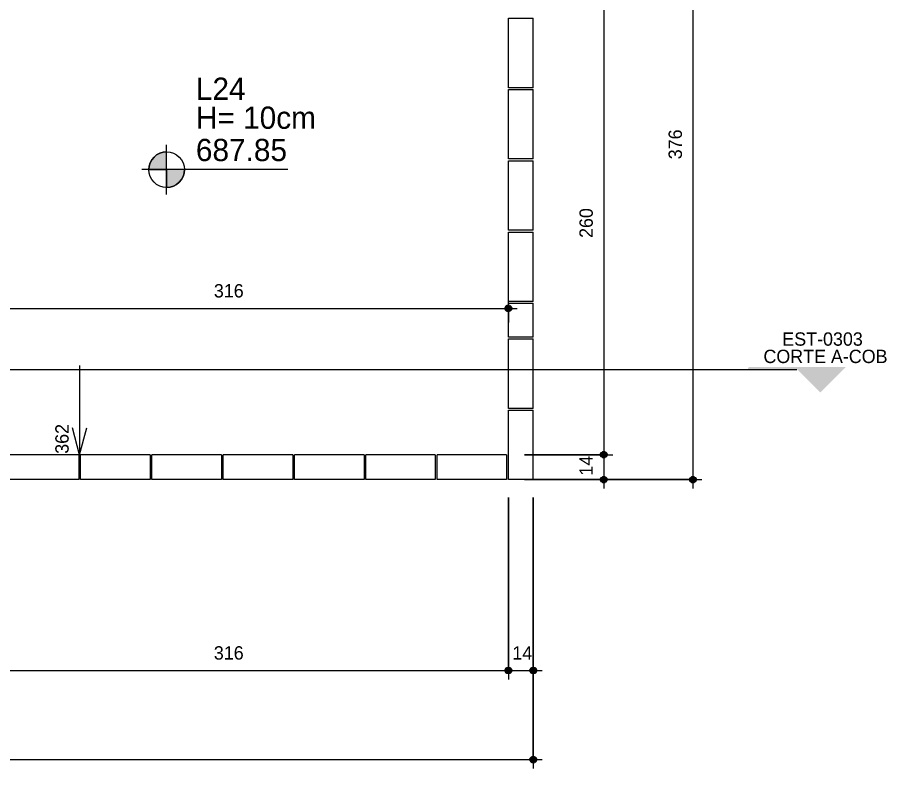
# Model space of a CAD drawing. Header units: centimetres. Extents: x 170 to 15941, y -2277 to 8860.
# Drawn here: x 8040 to 8527.8, y -674.8 to -250.3 of the extents above; entities that cross this region are included whole.
import ezdxf

# ---------------------------------------------------------------- set-up
doc = ezdxf.new("R2010")
doc.units = ezdxf.units.CM
doc.layers.add('A-ANNO-DIMS-1', color=1, linetype='Continuous', lineweight=9, true_color=0xff0000)
doc.layers.add('A-DETL-GENF-3', color=251, linetype='Continuous', lineweight=9, true_color=0x515151)
for name, color, linetype, lineweight in [('A-ANNO-DIMS-50', 7, 'Continuous', 9), ('A-DETL-THIN', 7, 'Continuous', 9), ('G-ANNO-SYMB', 7, 'Continuous', 9), ('G-ANNO-SYMB-1', 7, 'Continuous', 18), ('G-ANNO-TEXT', 7, 'Continuous', 9), ('S-BEAM', 7, 'Continuous', 9), ('S-BEAM-1', 7, 'Continuous', 13)]:
    doc.layers.add(name, color=color, linetype=linetype, lineweight=lineweight)
doc.styles.add('Bahnschrift_2', font='', dxfattribs={"height": 12.5})
doc.styles.add('Bahnschrift_7', font='', dxfattribs={"height": 7.499999999999999})
doc.styles.get('Bahnschrift_2').set_extended_font_data('Bahnschrift')
doc.styles.get('Bahnschrift_7').set_extended_font_data('Bahnschrift')
doc.dimstyles.new('COTA_ACUMULADA_1', dxfattribs={"dimscale": 30.48, "dimtxt": 8.331330466191718, "dimasz": 0.0492125984251968, "dimexe": 0, "dimexo": 0.0625, "dimgap": 0.1312335958005249, "dimtad": 0, "dimjust": 2, "dimdec": 0, "dimzin": 0, "dimdsep": 46, "dimtxsty": 'Bahnschrift_7', "dimblk1": 'NONE', "dimblk2": 'OPEN30', "dimsah": 1, "dimcen": 0.09, "dimse1": 1, "dimsd1": 1, "dimazin": 0, "dimtfac": 1, "dimtdec": 4, "dimtix": 1, "dimtmove": 2, "dimatfit": 3, "dimfxl": 0, "dimfxlon": 1, "dimtvp": 1, "dimtolj": 1, "dimtzin": 0, "dimarcsym": 2})
doc.dimstyles.new('COTA_LINEAR', dxfattribs={"dimscale": 30.48, "dimtxt": 8.331330466191718, "dimasz": 0.3937007874015748, "dimexe": 0.1640419947506562, "dimexo": 0.3280840109072179, "dimgap": 0.1312335958005249, "dimtad": 1, "dimdec": 0, "dimzin": 0, "dimdsep": 46, "dimtxsty": 'Bahnschrift_7', "dimblk1": 'DOTSMALL', "dimblk2": 'DOTSMALL', "dimsah": 1, "dimcen": 0.09, "dimdle": 0.1640419947506562, "dimazin": 0, "dimtfac": 1, "dimtdec": 4, "dimtix": 1, "dimtmove": 0, "dimatfit": 3, "dimfxl": 1, "dimtvp": 1, "dimtolj": 1, "dimtzin": 0, "dimarcsym": 2})

# ---------------------------------------------------------------- blocks, each defined once
blk = doc.blocks.new('LEONE - BLOCO CANALETA 14X39X2 - LEONE - BLOCO CANALETA 14X39X19-V2-FORMA DA COBERTURA')
at = {"layer": 'S-BEAM-1'}
for p, q in [((-19.49999999999995, 6.99999999999995), (19.5, 7.000000000000075)), ((-19.49999999999995, -7.000000000000001), (-19.49999999999995, 6.999999999999951)), ((19.5, 7.000000000000076), (19.5, -6.999999999999875)), ((-19.49999999999995, -7.000000000000001), (19.5, -6.999999999999875))]:
    blk.add_line(p, q, dxfattribs=at)
blk = doc.blocks.new('LEONE - BLOCO CANALETA 14X19X19 - LEONE - BLOCO CANALETA 14X19X19-3028554-FORMA DA COBERTURA')
at = {"layer": 'S-BEAM-1'}
for p, q in [((-9.499999999999952, 6.999999999999982), (9.499999999999979, 7.000000000000044)), ((-9.499999999999952, -6.999999999999968), (-9.499999999999952, 6.999999999999983)), ((9.499999999999979, 7.000000000000043), (9.499999999999979, -6.999999999999907)), ((-9.499999999999952, -6.999999999999969), (9.499999999999979, -6.999999999999907))]:
    blk.add_line(p, q, dxfattribs=at)
blk = doc.blocks.new('DIMBLOCK51-FORMA DA COBERTURA')
at = {"layer": 'A-ANNO-DIMS-50', "lineweight": 35, "true_color": 0xff0000}
h = blk.add_hatch(color=1, dxfattribs=at)
edge = h.paths.add_edge_path()
edge.add_arc((7999.521378999501, -616.939643241136), 1.5, 0, 360)
h = blk.add_hatch(color=1, dxfattribs=at)
edge = h.paths.add_edge_path()
edge.add_arc((8315.521378999734, -616.939643241136), 1.500000000000227, 0, 360)
at = {"layer": 'A-ANNO-DIMS-50', "color": 1, "true_color": 0xff0000}
for p, q in [((7999.521378999501, -504.7564347500853), (7999.521378999501, -621.9396432411359)), ((7999.521378999501, -616.939643241136), (7999.521378999501, -504.7564347500853)), ((8315.521378999734, -519.7564347500859), (8315.521378999734, -621.9396432411359)), ((8315.521378999734, -616.939643241136), (8315.521378999734, -519.7564347500859)), ((7999.521378999501, -616.939643241136), (8315.521378999734, -616.939643241136))]:
    blk.add_line(p, q, dxfattribs=at)
at = {"layer": 'A-ANNO-DIMS-50', "color": 1, "lineweight": 35, "true_color": 0xff0000}
for centre, radius in [((7999.521378999501, -616.939643241136), 1.5), ((8315.521378999734, -616.939643241136), 1.500000000000227)]:
    blk.add_circle(centre, radius, dxfattribs=at)
at = {"layer": 'A-ANNO-DIMS-50', "color": 0, "insert": (8150.263022911648, -603.2936944846928), "char_height": 7.499999999999999, "width": 17.42005461112814, "attachment_point": 1, "line_spacing_factor": 1.009858238326269, "style": 'Bahnschrift_7'}
blk.add_mtext('316', dxfattribs=at)
blk = doc.blocks.new('_DotSmall')
at = {"color": 0, "linetype": 'ByBlock', "const_width": 0.5}
blk.add_lwpolyline([(-0.0625, 0, 1), (0.0625, 0, 1)], format="xyb", close=True, dxfattribs=at)
blk = doc.blocks.new('DIMBLOCK52-FORMA DA COBERTURA')
at = {"layer": 'A-ANNO-DIMS-50', "lineweight": 35, "true_color": 0xff0000}
h = blk.add_hatch(color=1, dxfattribs=at)
edge = h.paths.add_edge_path()
edge.add_arc((8315.521378999734, -616.939643241136), 1.500000000000227, 0, 360)
h = blk.add_hatch(color=1, dxfattribs=at)
edge = h.paths.add_edge_path()
edge.add_arc((8329.521378999734, -616.939643241136), 1.5, 0, 360)
at = {"layer": 'A-ANNO-DIMS-50', "color": 1, "true_color": 0xff0000}
for p, q in [((8315.521378999734, -519.7564347500859), (8315.521378999734, -621.9396432411359)), ((8315.521378999734, -616.939643241136), (8315.521378999734, -519.7564347500859)), ((8329.521378999734, -519.7564347500859), (8329.521378999734, -621.9396432411359)), ((8329.521378999734, -616.939643241136), (8329.521378999734, -519.7564347500859)), ((8315.521378999734, -616.939643241136), (8334.521378999734, -616.939643241136))]:
    blk.add_line(p, q, dxfattribs=at)
at = {"layer": 'A-ANNO-DIMS-50', "color": 1, "lineweight": 35, "true_color": 0xff0000}
for centre, radius in [((8315.521378999734, -616.939643241136), 1.500000000000227), ((8329.521378999734, -616.939643241136), 1.5)]:
    blk.add_circle(centre, radius, dxfattribs=at)
at = {"layer": 'A-ANNO-DIMS-50', "color": 0, "insert": (8317.78766850758, -603.2936944846928), "char_height": 7.499999999999999, "width": 11.36090518117052, "attachment_point": 1, "line_spacing_factor": 1.009858238326269, "style": 'Bahnschrift_7'}
blk.add_mtext('14', dxfattribs=at)
blk = doc.blocks.new('DIMBLOCK55-FORMA DA COBERTURA')
at = {"layer": 'A-ANNO-DIMS-50', "lineweight": 35, "true_color": 0xff0000}
h = blk.add_hatch(color=1, dxfattribs=at)
edge = h.paths.add_edge_path()
edge.add_arc((7504.521378999731, -666.939643241136), 1.5, 0, 360)
h = blk.add_hatch(color=1, dxfattribs=at)
edge = h.paths.add_edge_path()
edge.add_arc((8329.521378999734, -666.939643241136), 1.5, 0, 360)
at = {"layer": 'A-ANNO-DIMS-50', "color": 1, "true_color": 0xff0000}
for p, q in [((8329.521378999734, -519.7564347500859), (8329.521378999734, -671.9396432411359)), ((8329.521378999734, -666.939643241136), (8329.521378999734, -519.7564347500859)), ((7504.521378999731, -674.8183235500308), (7504.521378999731, -661.939643241136)), ((7504.521378999731, -666.939643241136), (8334.521378999734, -666.939643241136)), ((7504.521378999731, -666.939643241136), (7504.521378999731, -674.8183235500309))]:
    blk.add_line(p, q, dxfattribs=at)
at = {"layer": 'A-ANNO-DIMS-50', "color": 1, "lineweight": 35, "true_color": 0xff0000}
for centre in [(7504.521378999731, -666.939643241136), (8329.521378999734, -666.939643241136)]:
    blk.add_circle(centre, 1.5, dxfattribs=at)
at = {"layer": 'A-ANNO-DIMS-50', "color": 0, "insert": (7908.500700113855, -653.2936944846928), "char_height": 7.499999999999999, "width": 20.44962932610694, "attachment_point": 1, "line_spacing_factor": 1.009858238326269, "style": 'Bahnschrift_7'}
blk.add_mtext('825', dxfattribs=at)
blk = doc.blocks.new('DIMBLOCK69-FORMA DA COBERTURA')
at = {"layer": 'A-ANNO-DIMS-50', "lineweight": 35, "true_color": 0xff0000}
h = blk.add_hatch(color=1, dxfattribs=at)
edge = h.paths.add_edge_path()
edge.add_arc((8369.068576744983, -235.7564341311088), 1.5, 0, 360)
h = blk.add_hatch(color=1, dxfattribs=at)
edge = h.paths.add_edge_path()
edge.add_arc((8369.068576744983, -495.7564340976415), 1.5, 0, 360)
at = {"layer": 'A-ANNO-DIMS-50', "color": 1, "true_color": 0xff0000}
for p, q in [((8325.52137965219, -235.7564341311089), (8374.068576744983, -235.7564341311088)), ((8369.068576744983, -235.7564341311088), (8325.521379652188, -235.7564341311089)), ((8369.068576744983, -235.7564341311088), (8369.068576744983, -495.7564340976415)), ((8324.521379652184, -495.7564340976415), (8374.068576744983, -495.7564340976415)), ((8369.068576744983, -495.7564340976414), (8324.521379652184, -495.7564340976415))]:
    blk.add_line(p, q, dxfattribs=at)
at = {"layer": 'A-ANNO-DIMS-50', "color": 1, "lineweight": 35, "true_color": 0xff0000}
for centre in [(8369.068576744983, -235.7564341311088), (8369.068576744983, -495.7564340976415)]:
    blk.add_circle(centre, 1.5, dxfattribs=at)
at = {"layer": 'A-ANNO-DIMS-50', "color": 0, "insert": (8355.42262798854, -374.0877645805668), "char_height": 7.499999999999999, "width": 19.99519311886012, "attachment_point": 1, "rotation": 90, "line_spacing_factor": 1.009858238326269, "style": 'Bahnschrift_7'}
blk.add_mtext('260', dxfattribs=at)
blk = doc.blocks.new('DIMBLOCK70-FORMA DA COBERTURA')
at = {"layer": 'A-ANNO-DIMS-50', "lineweight": 35, "true_color": 0xff0000}
h = blk.add_hatch(color=1, dxfattribs=at)
edge = h.paths.add_edge_path()
edge.add_arc((8369.068576744983, -495.7564340976415), 1.5, 0, 360)
h = blk.add_hatch(color=1, dxfattribs=at)
edge = h.paths.add_edge_path()
edge.add_arc((8369.068576744983, -509.7564340976415), 1.5, 0, 360)
at = {"layer": 'A-ANNO-DIMS-50', "color": 1, "true_color": 0xff0000}
for p, q in [((8324.521379652184, -495.7564340976415), (8374.068576744983, -495.7564340976415)), ((8369.068576744983, -495.7564340976414), (8324.521379652184, -495.7564340976415)), ((8369.068576744983, -495.7564340976415), (8369.068576744983, -514.7564340976414)), ((8324.521379652184, -509.7564340976415), (8374.068576744983, -509.7564340976415)), ((8369.068576744983, -509.7564340976414), (8324.521379652184, -509.7564340976415))]:
    blk.add_line(p, q, dxfattribs=at)
at = {"layer": 'A-ANNO-DIMS-50', "color": 1, "lineweight": 35, "true_color": 0xff0000}
for centre in [(8369.068576744983, -495.7564340976415), (8369.068576744983, -509.7564340976415)]:
    blk.add_circle(centre, 1.5, dxfattribs=at)
at = {"layer": 'A-ANNO-DIMS-50', "color": 0, "insert": (8355.42262798854, -507.4901445897957), "char_height": 7.499999999999999, "width": 11.36090518117052, "attachment_point": 1, "rotation": 90, "line_spacing_factor": 1.009858238326269, "style": 'Bahnschrift_7'}
blk.add_mtext('14', dxfattribs=at)
blk = doc.blocks.new('DIMBLOCK73-FORMA DA COBERTURA')
at = {"layer": 'A-ANNO-DIMS-50', "lineweight": 35, "true_color": 0xff0000}
h = blk.add_hatch(color=1, dxfattribs=at)
edge = h.paths.add_edge_path()
edge.add_arc((8419.068576744983, -133.755433042256), 1.500000000000227, 0, 360)
h = blk.add_hatch(color=1, dxfattribs=at)
edge = h.paths.add_edge_path()
edge.add_arc((8419.068576744983, -509.7564340976337), 1.500000000000227, 0, 360)
at = {"layer": 'A-ANNO-DIMS-50', "color": 1, "true_color": 0xff0000}
for p, q in [((8411.189896436084, -133.755433042256), (8424.068576744983, -133.755433042256)), ((8419.068576744983, -133.755433042256), (8411.189896436084, -133.755433042256)), ((8419.068576744983, -133.755433042256), (8419.068576744983, -514.7564340976337)), ((8339.521379652188, -509.7564340976339), (8424.068576744983, -509.7564340976337)), ((8419.068576744983, -509.7564340976337), (8339.521379652186, -509.7564340976339))]:
    blk.add_line(p, q, dxfattribs=at)
at = {"layer": 'A-ANNO-DIMS-50', "color": 1, "lineweight": 35, "true_color": 0xff0000}
for centre in [(8419.068576744983, -133.755433042256), (8419.068576744983, -509.7564340976337)]:
    blk.add_circle(centre, 1.500000000000227, dxfattribs=at)
at = {"layer": 'A-ANNO-DIMS-50', "color": 0, "insert": (8405.422627988539, -329.8979156164503), "char_height": 7.499999999999999, "width": 19.5407569116133, "attachment_point": 1, "rotation": 90, "line_spacing_factor": 1.009858238326269, "style": 'Bahnschrift_7'}
blk.add_mtext('376', dxfattribs=at)
blk = doc.blocks.new('DIMBLOCK177-FORMA DA COBERTURA')
at = {"layer": 'A-ANNO-DIMS-50', "lineweight": 35, "true_color": 0xff0000}
h = blk.add_hatch(color=1, dxfattribs=at)
edge = h.paths.add_edge_path()
edge.add_arc((7999.521378999501, -413.6535454989634), 1.5, 0, 360)
h = blk.add_hatch(color=1, dxfattribs=at)
edge = h.paths.add_edge_path()
edge.add_arc((8315.521378999736, -413.6535454989634), 1.500000000000227, 0, 360)
at = {"layer": 'A-ANNO-DIMS-50', "color": 1, "true_color": 0xff0000}
for p, q in [((7999.521378999501, -421.5322258078538), (7999.521378999501, -408.6535454989634)), ((8315.521378999736, -421.5322258078485), (8315.521378999736, -408.6535454989634)), ((7999.521378999501, -413.6535454989634), (8320.521378999736, -413.6535454989634)), ((7999.521378999501, -413.6535454989634), (7999.521378999501, -421.5322258078538)), ((8315.521378999736, -413.6535454989634), (8315.521378999736, -421.5322258078485))]:
    blk.add_line(p, q, dxfattribs=at)
at = {"layer": 'A-ANNO-DIMS-50', "color": 1, "lineweight": 35, "true_color": 0xff0000}
for centre, radius in [((7999.521378999501, -413.6535454989634), 1.5), ((8315.521378999736, -413.6535454989634), 1.500000000000227)]:
    blk.add_circle(centre, radius, dxfattribs=at)
at = {"layer": 'A-ANNO-DIMS-50', "color": 0, "insert": (8150.263022911648, -400.00759674252), "char_height": 7.499999999999999, "width": 17.42005461112814, "attachment_point": 1, "line_spacing_factor": 1.009858238326269, "style": 'Bahnschrift_7'}
blk.add_mtext('316', dxfattribs=at)
blk = doc.blocks.new('Corte - M_Cabeça do corte - Preenchido-24181-FORMA DA COBERTURA')
at = {"layer": 'G-ANNO-SYMB'}
blk.add_hatch(color=256, dxfattribs=at).paths.add_polyline_path([(-0.5485942109171137, -0.0254580242147365), (-0.2648196990830179, 0.2583164876193511), (0.0189548127510702, -0.0254580242147384)])
h = blk.add_hatch(color=256, dxfattribs=at)
edge = h.paths.add_edge_path()
edge.add_line((-0.1713976184912458, -0.0254580242147377), (-0.2571240339073208, -0.0254580242147375))
edge.add_arc((-0.2571240339073207, -0.0107575522986089), 0.0147004719161285, 90.00000000000028, 269.9999999999995, ccw=False)
edge.add_line((-0.2571240339073207, 0.0039429196175197), (0.5314850785723444, 0.0039429196175172))
edge.add_arc((0.5314850785723444, -0.0107575522986114), 0.0147004719161285, -90.00000000000011, 90.00000000000028, ccw=False)
edge.add_line((0.5314850785723444, -0.02545802421474), (-0.1713976184912458, -0.0254580242147377))
blk = doc.blocks.new('DIMBLOCK363-FORMA DA COBERTURA')
at = {"layer": 'A-ANNO-DIMS-50', "color": 1, "true_color": 0xff0000}
for p, q in [((8074.949071182748, -445.7564340976413), (8074.949071182748, -495.7564340976412)), ((8074.949071182748, -495.7564340976412), (8070.929833509111, -480.7564348919306)), ((8074.949071182748, -495.7564340976412), (8078.968308856385, -480.7564348919306)), ((8074.949071182748, -495.7564340976412), (8074.949071182748, -495.7564340976412)), ((8074.949071182748, -495.7564340976412), (8074.949071182748, -495.7564340976412))]:
    blk.add_line(p, q, dxfattribs=at)
at = {"layer": 'A-ANNO-DIMS-50', "color": 0, "insert": (8061.303122426305, -495.2564340976412), "char_height": 7.499999999999999, "width": 19.69223564736224, "attachment_point": 1, "rotation": 90, "line_spacing_factor": 1.009858238326269, "style": 'Bahnschrift_7'}
blk.add_mtext('362', dxfattribs=at)
blk = doc.blocks.new('_None')
blk = doc.blocks.new('_Open30')
at = {"color": 0, "linetype": 'ByBlock', "lineweight": -2}
for p, q in [((-1, 0.26794919), (0, 0)), ((0, 0), (-1, -0.26794919)), ((0, 0), (-1, 0))]:
    blk.add_line(p, q, dxfattribs=at)

msp = doc.modelspace()

# ---------------------------------------------------------------- hatches: boundary and pattern name
at = {"layer": 'A-DETL-GENF-3'}
for points in [[(8115.103212689474, -335.7351479001545), (8123.763466727319, -335.7351479001545), (8123.763466727319, -325.7351479001542), (8121.175276276294, -326.0758896372633), (8118.763466727319, -327.0748938623094), (8116.692398915453, -328.6640800882885), (8115.103212689474, -330.7351479001541), (8114.104208464428, -333.146957449129), (8113.763466727319, -335.7351479001545)], [(8123.763466727319, -345.7351479001542), (8126.351657178344, -345.3944061630451), (8128.763466727319, -344.3954019379987), (8130.834534539184, -342.8062157120193), (8132.423720765163, -340.7351479001542), (8133.42272499021, -338.3233383511798), (8133.76346672732, -335.7351479001545), (8123.763466727319, -335.7351479001545), (8123.763466727319, -339.7278455333456)]]:
    msp.add_hatch(color=256, dxfattribs=at).paths.add_polyline_path(points)

# ---------------------------------------------------------------- linework, layer by layer
at = {"layer": 'A-DETL-THIN'}
for p, q in [((8123.763466727318, -349.7351479001541), (8123.763466727318, -321.735147900154)), ((8123.763466727318, -349.7351479001541), (8123.763466727318, -321.735147900154)), ((8123.763466727318, -335.7351479001541), (8123.763466727318, -325.7351479001538)), ((8191.763466727318, -335.7351479001541), (8109.763466727318, -335.7351479001541)), ((8191.763466727318, -335.7351479001541), (8109.763466727318, -335.7351479001541)), ((8113.763466727318, -335.7351479001541), (8123.763466727318, -335.7351479001541)), ((8133.763466727318, -335.7351479001541), (8123.763466727318, -335.7351479001541)), ((8123.763466727318, -335.7351479001541), (8123.763466727318, -345.7351479001542))]:
    msp.add_line(p, q, dxfattribs=at)
msp.add_circle((8123.763466727318, -335.7351479001541), 10, dxfattribs=at)
msp.add_circle((8123.763466727318, -335.7351479001541), 10, dxfattribs=at)
for centre, radius, start, end in [((8123.763466727318, -335.7351479001541), 10.00000000000036, 90.0000000000005, 179.9999999999985), ((8123.763466727318, -335.7351479001534), 10.00000000000063, 270.0000000000007, 359.9999999999949)]:
    msp.add_arc(centre, radius, start, end, dxfattribs=at)
at = {"layer": 'G-ANNO-SYMB'}
msp.add_line((5630.545464033542, -447.8733629124146), (8477.317910560247, -447.8733629124238), dxfattribs=at)

# ---------------------------------------------------------------- block references
at = {"layer": 'G-ANNO-SYMB-1', "xscale": 49.99999999999998, "yscale": 49.99999999999998, "zscale": 49.99999999999998, "rotation": 180}
msp.add_blockref('Corte - M_Cabeça do corte - Preenchido-24181-FORMA DA COBERTURA', (8477.317910560245, -447.8733629124236), dxfattribs=at)
at = {"layer": 'S-BEAM'}
for name, p, rotation in [('LEONE - BLOCO CANALETA 14X39X2 - LEONE - BLOCO CANALETA 14X39X19-V2-FORMA DA COBERTURA', (8322.521378999734, -270.2564340976339), 90.00000000000016), ('LEONE - BLOCO CANALETA 14X39X2 - LEONE - BLOCO CANALETA 14X39X19-V2-FORMA DA COBERTURA', (8322.521378999734, -310.2564340976339), 90.00000000000016), ('LEONE - BLOCO CANALETA 14X39X2 - LEONE - BLOCO CANALETA 14X39X19-V2-FORMA DA COBERTURA', (8322.521378999734, -350.2564340976339), 90.00000000000016), ('LEONE - BLOCO CANALETA 14X39X2 - LEONE - BLOCO CANALETA 14X39X19-V2-FORMA DA COBERTURA', (8322.521378999734, -390.2564340976339), 90.00000000000016), ('LEONE - BLOCO CANALETA 14X19X19 - LEONE - BLOCO CANALETA 14X19X19-3028554-FORMA DA COBERTURA', (8322.521378999736, -420.2564340976339), 90.00000000000055), ('LEONE - BLOCO CANALETA 14X39X2 - LEONE - BLOCO CANALETA 14X39X19-V2-FORMA DA COBERTURA', (8322.521378999734, -450.2564340976339), 90.00000000000016), ('LEONE - BLOCO CANALETA 14X39X2 - LEONE - BLOCO CANALETA 14X39X19-V2-FORMA DA COBERTURA', (8322.521378999734, -490.256434097634), 90.00000000000016), ('LEONE - BLOCO CANALETA 14X39X2 - LEONE - BLOCO CANALETA 14X39X19-V2-FORMA DA COBERTURA', (8055.021378999731, -502.7564340976411), 180), ('LEONE - BLOCO CANALETA 14X39X2 - LEONE - BLOCO CANALETA 14X39X19-V2-FORMA DA COBERTURA', (8095.021378999731, -502.7564340976408), 180), ('LEONE - BLOCO CANALETA 14X39X2 - LEONE - BLOCO CANALETA 14X39X19-V2-FORMA DA COBERTURA', (8135.021378999731, -502.7564340976409), 180), ('LEONE - BLOCO CANALETA 14X39X2 - LEONE - BLOCO CANALETA 14X39X19-V2-FORMA DA COBERTURA', (8175.021378999731, -502.7564340976411), 180), ('LEONE - BLOCO CANALETA 14X39X2 - LEONE - BLOCO CANALETA 14X39X19-V2-FORMA DA COBERTURA', (8215.021378999732, -502.7564340976412), 180), ('LEONE - BLOCO CANALETA 14X39X2 - LEONE - BLOCO CANALETA 14X39X19-V2-FORMA DA COBERTURA', (8255.021378999732, -502.7564340976413), 180), ('LEONE - BLOCO CANALETA 14X39X2 - LEONE - BLOCO CANALETA 14X39X19-V2-FORMA DA COBERTURA', (8295.021378999732, -502.7564340976414), 180)]:
    msp.add_blockref(name, p, dxfattribs=dict(at, rotation=rotation))

# ---------------------------------------------------------------- texts
at = {"layer": 'G-ANNO-SYMB', "char_height": 7.499999999999995, "attachment_point": 1, "style": 'Bahnschrift_7'}
for s, insert, width in [('EST-0303', (8469.258626907773, -427.0873955783578), 55.71728124999996), ('CORTE A-COB', (8458.658626907772, -436.8321969842306), 81.37128124999995)]:
    msp.add_mtext(s, dxfattribs=dict(at, insert=insert, width=width))
at = {"layer": 'G-ANNO-TEXT', "char_height": 12.5, "attachment_point": 1, "style": 'Bahnschrift_2'}
for s, insert, width in [('L24', (8140.197304141594, -284.0755830165251), 34.87340625), ('H= 10cm', (8140.197304141594, -300.3285449874427), 76.962), ('687.85', (8140.197304141594, -318.4549467446382), 62.13078124999999)]:
    msp.add_mtext(s, dxfattribs=dict(at, insert=insert, width=width))

# ---------------------------------------------------------------- dimensions: what is measured, and where the dimension line sits
at = {"layer": 'A-ANNO-DIMS-1'}
dim = msp.add_linear_dim(base=(8074.949071182752, -495.7564340976414), p1=(8074.949071182749, -133.7554330422549), p2=(8074.949071182748, -495.7564340976412), angle=89.99999999999991, dimstyle='COTA_ACUMULADA_1', override={"dimpost": '<>', "dimfxl": 362.0010010553863}, dxfattribs=at)
dim.commit()
dim.dimension.update_dxf_attribs({"geometry": 'DIMBLOCK363-FORMA DA COBERTURA', "text_midpoint": (8066.303122426305, -485.4103162739601), "dimtype": 160, "text_rotation": 89.99999999999991})
for base, p1, p2, override, picture, middle in [((8419.068576744987, -509.7564340976341), (8421.189897088536, -133.755433042256), (8329.521378999734, -509.7564340976339), {"dimpost": '<>', "dimfxl": 387.0140436770263}, 'DIMBLOCK73-FORMA DA COBERTURA', (8411.241203951236, -321.7559335699474)), ((8369.068576744987, -495.7564340976417), (8315.521378999736, -235.7564341311089), (8314.52137899973, -495.7564340976415), {"dimpost": '<>', "dimfxl": 260.001923036344}, 'DIMBLOCK69-FORMA DA COBERTURA', (8361.2334666747, -365.7564341143777)), ((8369.068576744987, -509.7564340976417), (8314.52137899973, -495.7564340976415), (8314.52137899973, -509.7564340976415), {"dimpost": '<>', "dimfxl": 14}, 'DIMBLOCK70-FORMA DA COBERTURA', (8361.31599762443, -502.7564340976439))]:
    dim = msp.add_linear_dim(base=base, p1=p1, p2=p2, angle=89.99999999999991, dimstyle='COTA_LINEAR', override=override, dxfattribs=at)
    dim.commit()
    dim.dimension.update_dxf_attribs({"geometry": picture, "text_midpoint": middle})
for base, p1, p2, override, picture, middle in [((8315.521378999736, -413.6535454989634), (7999.521378999501, -411.5322251554018), (8315.521378999736, -411.5322251553965), {"dimpost": '<>', "dimfxl": 316.0000000002346}, 'DIMBLOCK177-FORMA DA COBERTURA', (8157.521378999619, -405.8261727052148)), ((8315.521378999734, -616.939643241136), (7999.521378999501, -494.7564340976333), (8315.521378999734, -509.7564340976339), {"dimpost": '<>', "dimfxl": 316.3558123381759}, 'DIMBLOCK51-FORMA DA COBERTURA', (8157.521378999618, -609.1122704473875)), ((8329.521378999734, -666.939643241136), (7504.521378999731, -664.8183228975789), (8329.521378999734, -509.7564340976339), {"dimpost": '<>', "dimfxl": 839.4457632022527}, 'DIMBLOCK55-FORMA DA COBERTURA', (7917.021378999732, -659.1122704473875)), ((8329.521378999734, -616.939643241136), (8315.521378999734, -509.7564340976339), (8329.521378999734, -509.7564340976339), {"dimpost": '<>', "dimfxl": 14}, 'DIMBLOCK52-FORMA DA COBERTURA', (8322.521378999734, -609.1870641205807))]:
    dim = msp.add_linear_dim(base=base, p1=p1, p2=p2, dimstyle='COTA_LINEAR', override=override, dxfattribs=at)
    dim.commit()
    dim.dimension.update_dxf_attribs({"geometry": picture, "text_midpoint": middle})

doc.saveas('drawing.dxf')
